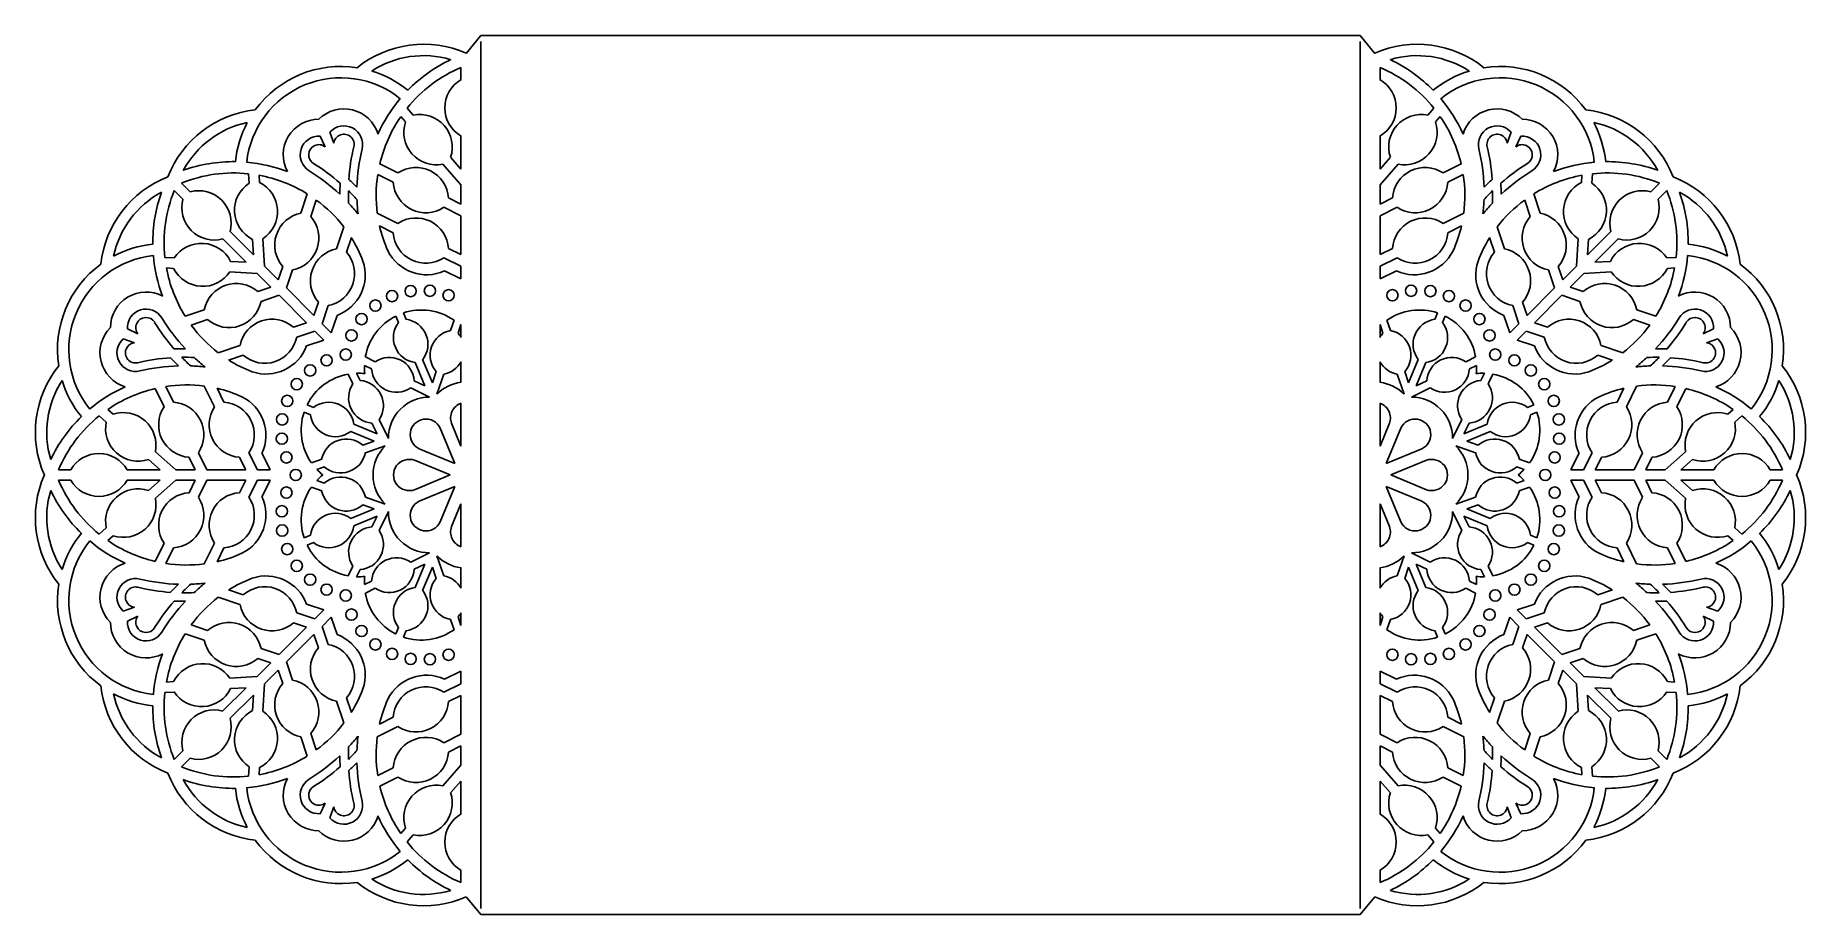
# Model space of a CAD drawing. Extents: x 40 to 332, y 42 to 187.
import ezdxf

# ---------------------------------------------------------------- set-up
doc = ezdxf.new("R2010")
doc.units = 0
doc.layers.get('0').update_dxf_attribs({"linetype": 'CONTINUOUS'})

msp = doc.modelspace()

# ---------------------------------------------------------------- linework, layer by layer
for p, q in [((110.69, 184.24), (113.1, 187.2)), ((258.1, 187.2), (113.1, 187.2)), ((260.5, 184.24), (258.1, 187.2)), ((113.1, 186.2), (113.1, 43.23)), ((258.1, 186.2), (258.1, 43.23)), ((109.83, 179.91), (109.83, 181.92)), ((261.36, 179.91), (261.36, 181.92)), ((100.93, 175.2), (101.95, 174.05)), ((270.26, 175.2), (269.24, 174.05)), ((99.89, 173.8), (100.67, 172.92)), ((271.3, 173.8), (270.52, 172.92)), ((86.59, 170.56), (87.42, 168.81)), ((88.22, 171.24), (88.87, 169.41)), ((109.83, 165.16), (109.83, 170.6)), ((261.36, 165.16), (261.36, 170.6)), ((282.97, 171.24), (282.32, 169.41)), ((284.6, 170.56), (283.77, 168.81)), ((108.13, 167.08), (109.83, 165.16)), ((263.06, 167.08), (261.36, 165.16)), ((74.8, 164.38), (74.89, 162.84)), ((76.53, 164.13), (76.6, 162.95)), ((96.1, 164.25), (98.67, 162.98)), ((96.44, 165.99), (99.43, 164.51)), ((106.85, 165.95), (109.83, 162.58)), ((264.35, 165.95), (261.36, 162.58)), ((274.75, 165.99), (271.76, 164.51)), ((275.09, 164.25), (272.52, 162.98)), ((294.66, 164.13), (294.59, 162.95)), ((296.39, 164.38), (296.3, 162.84)), ((63.97, 160.2), (62.55, 161.63)), ((65.18, 161.41), (63.76, 162.84)), ((84.49, 161.05), (83.42, 157.89)), ((109.83, 159.37), (109.83, 162.58)), ((261.36, 159.37), (261.36, 162.58)), ((286.7, 161.05), (287.77, 157.89)), ((306.01, 161.41), (307.43, 162.84)), ((307.22, 160.2), (308.64, 161.63)), ((85.97, 160.05), (85.05, 157.34)), ((96.02, 157.87), (99.43, 156.19)), ((107.01, 158.85), (109.83, 157.46)), ((107.77, 160.39), (109.83, 159.37)), ((263.42, 160.39), (261.36, 159.37)), ((264.18, 158.85), (261.36, 157.46)), ((275.17, 157.87), (271.76, 156.19)), ((285.22, 160.05), (286.14, 157.34)), ((75.61, 150.99), (71.77, 154.83)), ((90.53, 155.6), (89.31, 152)), ((96.38, 155.78), (98.67, 154.65)), ((109.83, 151.05), (109.83, 157.46)), ((261.36, 151.05), (261.36, 157.46)), ((274.81, 155.78), (272.52, 154.65)), ((280.66, 155.6), (281.88, 152)), ((295.58, 150.99), (299.42, 154.83)), ((74.4, 149.78), (70.56, 153.62)), ((75.45, 153.55), (75.61, 150.99)), ((77.17, 153.65), (77.44, 149.16)), ((91.75, 153.86), (90.94, 151.45)), ((107.77, 152.06), (109.83, 151.05)), ((263.42, 152.06), (261.36, 151.05)), ((279.44, 153.86), (280.26, 151.45)), ((294.02, 153.65), (293.75, 149.16)), ((295.74, 153.55), (295.58, 150.99)), ((296.79, 149.78), (300.64, 153.62)), ((61.01, 150.58), (62.54, 150.49)), ((71.84, 149.93), (74.4, 149.78)), ((79.7, 146.89), (77.44, 149.16)), ((80.44, 149.07), (79.7, 146.89)), ((107.01, 150.53), (109.83, 149.13)), ((109.83, 147.03), (109.83, 149.13)), ((264.18, 150.53), (261.36, 149.13)), ((261.36, 147.03), (261.36, 149.13)), ((290.75, 149.07), (291.49, 146.89)), ((291.49, 146.89), (293.75, 149.16)), ((299.35, 149.93), (296.79, 149.78)), ((310.18, 150.58), (308.65, 150.49)), ((61.26, 148.85), (62.44, 148.78)), ((71.73, 148.22), (76.23, 147.95)), ((78.49, 145.68), (76.23, 147.95)), ((82.06, 148.52), (81.06, 145.54)), ((107.13, 148.37), (109.83, 147.03)), ((264.06, 148.37), (261.36, 147.03)), ((289.13, 148.52), (290.13, 145.54)), ((292.7, 145.68), (294.97, 147.95)), ((299.46, 148.22), (294.97, 147.95)), ((309.93, 148.85), (308.75, 148.78)), ((76.32, 144.95), (78.49, 145.68)), ((76.87, 143.32), (79.84, 144.33)), ((84.38, 139.79), (79.84, 144.33)), ((85.59, 141.01), (81.06, 145.54)), ((86.33, 143.18), (85.59, 141.01)), ((284.86, 143.18), (285.6, 141.01)), ((285.6, 141.01), (290.13, 145.54)), ((286.81, 139.79), (291.35, 144.33)), ((294.32, 143.32), (291.35, 144.33)), ((294.87, 144.95), (292.7, 145.68)), ((64.34, 140.89), (67.5, 141.96)), ((65.34, 139.42), (68.05, 140.34)), ((87.95, 142.63), (86.94, 139.65)), ((89.39, 141.02), (88.43, 138.17)), ((99.55, 139.86), (99.11, 140.92)), ((100.77, 140.37), (100.33, 141.42)), ((108.68, 140.22), (108.1, 138.53)), ((262.51, 140.22), (263.09, 138.53)), ((270.42, 140.37), (270.86, 141.42)), ((271.64, 139.86), (272.08, 140.92)), ((281.8, 141.02), (282.76, 138.17)), ((283.24, 142.63), (284.25, 139.65)), ((305.85, 139.42), (303.14, 140.34)), ((306.85, 140.89), (303.69, 141.96)), ((54.82, 138.79), (56.57, 137.96)), ((82.21, 139.06), (84.38, 139.79)), ((82.76, 137.44), (85.73, 138.44)), ((87.22, 136.96), (85.73, 138.44)), ((88.43, 138.17), (86.94, 139.65)), ((109.83, 139.5), (109.34, 138.1)), ((109.83, 139.5), (109.83, 137.4)), ((261.36, 139.5), (261.36, 137.4)), ((261.36, 139.5), (261.85, 138.1)), ((282.76, 138.17), (284.25, 139.65)), ((283.97, 136.96), (285.46, 138.44)), ((288.44, 137.44), (285.46, 138.44)), ((288.98, 139.06), (286.81, 139.79)), ((316.37, 138.79), (314.62, 137.96)), ((54.15, 137.16), (55.97, 136.51)), ((69.79, 134.86), (73.39, 136.07)), ((71.52, 133.63), (73.94, 134.45)), ((84.37, 135.99), (87.22, 136.96)), ((286.83, 135.99), (283.97, 136.96)), ((299.67, 133.63), (297.25, 134.45)), ((301.4, 134.86), (297.8, 136.07)), ((317.04, 137.16), (315.22, 136.51)), ((92.62, 131.47), (93.19, 130.29)), ((93.92, 132.77), (95.09, 132.19)), ((94.06, 134.16), (95.67, 133.38)), ((103.89, 129.38), (102.29, 133.24)), ((105.11, 129.88), (103.51, 133.75)), ((105.76, 131.75), (105.11, 129.88)), ((109.83, 133.36), (109.83, 130)), ((261.36, 133.36), (261.36, 130)), ((265.43, 131.75), (266.08, 129.88)), ((266.08, 129.88), (267.68, 133.75)), ((267.3, 129.38), (268.9, 133.24)), ((277.13, 134.16), (275.52, 133.38)), ((277.28, 132.77), (276.1, 132.19)), ((278.57, 131.47), (278, 130.29)), ((59.39, 128.95), (60.87, 125.96)), ((61.14, 129.29), (62.41, 126.72)), ((67.51, 129.37), (69.2, 125.96)), ((69.61, 129), (70.73, 126.72)), ((91.22, 131.33), (92.01, 129.72)), ((101.54, 129.05), (104.65, 127.54)), ((102.12, 130.24), (103.89, 129.38)), ((107, 131.32), (105.87, 128.04)), ((264.19, 131.32), (265.32, 128.04)), ((269.65, 129.05), (266.54, 127.54)), ((269.07, 130.24), (267.3, 129.38)), ((279.97, 131.33), (279.18, 129.72)), ((301.59, 129), (300.46, 126.72)), ((303.68, 129.37), (301.99, 125.96)), ((310.05, 129.29), (308.78, 126.72)), ((311.8, 128.95), (310.32, 125.96)), ((85.52, 125.84), (84.47, 126.27)), ((109.83, 126.53), (109.83, 119.43)), ((261.36, 126.53), (261.36, 119.43)), ((285.67, 125.84), (286.72, 126.27)), ((50.18, 124.45), (51.33, 123.43)), ((51.58, 125.5), (52.47, 124.72)), ((85.02, 124.62), (83.96, 125.05)), ((96.01, 121.49), (92.14, 123.09)), ((95.14, 123.27), (96.01, 121.49)), ((96.33, 123.85), (97.85, 120.73)), ((109.83, 119.43), (108.26, 123.22)), ((261.36, 119.43), (262.93, 123.22)), ((274.86, 123.85), (273.34, 120.73)), ((276.05, 123.27), (275.18, 121.49)), ((275.18, 121.49), (279.05, 123.09)), ((286.18, 124.62), (287.23, 125.05)), ((319.61, 125.5), (318.72, 124.72)), ((321.01, 124.45), (319.86, 123.43)), ((95.5, 120.27), (91.64, 121.87)), ((93.64, 119.63), (95.5, 120.27)), ((108.8, 116.58), (106.38, 122.44)), ((262.39, 116.58), (264.81, 122.44)), ((275.69, 120.27), (279.55, 121.87)), ((277.55, 119.63), (275.69, 120.27)), ((58.3, 117.26), (60.22, 115.56)), ((59.44, 118.54), (62.81, 115.56)), ((65, 117.61), (66.01, 115.56)), ((66.53, 118.37), (67.93, 115.56)), ((73.32, 117.61), (74.34, 115.56)), ((74.86, 118.37), (76.25, 115.56)), ((77.02, 118.25), (78.35, 115.56)), ((85.16, 116.7), (86.86, 117.29)), ((94.07, 118.38), (97.34, 119.51)), ((108.02, 114.7), (102.17, 117.12)), ((108.8, 116.58), (102.95, 119.01)), ((262.39, 116.58), (268.24, 119.01)), ((263.17, 114.7), (269.02, 117.12)), ((277.12, 118.38), (273.85, 119.51)), ((286.03, 116.7), (284.33, 117.29)), ((294.17, 118.25), (292.84, 115.56)), ((296.33, 118.37), (294.94, 115.56)), ((297.87, 117.61), (296.85, 115.56)), ((304.66, 118.37), (303.26, 115.56)), ((306.19, 117.61), (305.18, 115.56)), ((311.75, 118.54), (308.38, 115.56)), ((312.89, 117.26), (310.97, 115.56)), ((45.48, 115.56), (43.47, 115.56)), ((45.48, 113.84), (43.47, 113.84)), ((60.22, 115.56), (54.79, 115.56)), ((60.22, 113.84), (54.79, 113.84)), ((58.3, 112.14), (60.22, 113.84)), ((59.44, 110.86), (62.81, 113.84)), ((66.01, 115.56), (62.81, 115.56)), ((66.01, 113.84), (62.81, 113.84)), ((65, 111.78), (66.01, 113.84)), ((66.53, 111.03), (67.93, 113.84)), ((74.34, 115.56), (67.93, 115.56)), ((74.34, 113.84), (67.93, 113.84)), ((73.32, 111.78), (74.34, 113.84)), ((74.86, 111.03), (76.25, 113.84)), ((78.35, 115.56), (76.25, 115.56)), ((78.35, 113.84), (76.25, 113.84)), ((77.02, 111.14), (78.35, 113.84)), ((86.05, 115.61), (87.29, 116.04)), ((108.02, 114.7), (102.17, 112.27)), ((263.17, 114.7), (269.02, 112.27)), ((285.14, 115.61), (283.9, 116.04)), ((292.84, 115.56), (294.94, 115.56)), ((292.84, 113.84), (294.94, 113.84)), ((294.17, 111.14), (292.84, 113.84)), ((296.33, 111.03), (294.94, 113.84)), ((296.85, 115.56), (303.26, 115.56)), ((296.85, 113.84), (303.26, 113.84)), ((297.87, 111.78), (296.85, 113.84)), ((304.66, 111.03), (303.26, 113.84)), ((305.18, 115.56), (308.38, 115.56)), ((305.18, 113.84), (308.38, 113.84)), ((306.19, 111.78), (305.18, 113.84)), ((311.75, 110.86), (308.38, 113.84)), ((310.97, 115.56), (316.4, 115.56)), ((310.97, 113.84), (316.4, 113.84)), ((312.89, 112.14), (310.97, 113.84)), ((325.71, 115.56), (327.73, 115.56)), ((325.71, 113.84), (327.73, 113.84)), ((85.16, 112.69), (86.86, 112.11)), ((86.05, 113.78), (87.29, 113.36)), ((94.07, 111.02), (97.34, 109.89)), ((108.8, 112.81), (102.95, 110.39)), ((108.8, 112.81), (106.38, 106.96)), ((262.39, 112.81), (268.24, 110.39)), ((262.39, 112.81), (264.81, 106.96)), ((277.12, 111.02), (273.85, 109.89)), ((285.14, 113.78), (283.9, 113.36)), ((286.03, 112.69), (284.33, 112.11)), ((95.5, 109.12), (91.64, 107.52)), ((93.64, 109.77), (95.5, 109.12)), ((96.33, 105.55), (97.85, 108.67)), ((109.83, 109.96), (108.26, 106.18)), ((109.83, 109.96), (109.83, 102.87)), ((261.36, 109.96), (261.36, 102.87)), ((261.36, 109.96), (262.93, 106.18)), ((274.86, 105.55), (273.34, 108.67)), ((277.55, 109.77), (275.69, 109.12)), ((275.69, 109.12), (279.55, 107.52)), ((50.18, 104.94), (51.33, 105.96)), ((96.01, 107.9), (92.14, 106.3)), ((95.14, 106.13), (96.01, 107.9)), ((275.18, 107.9), (279.05, 106.3)), ((276.05, 106.13), (275.18, 107.9)), ((321.01, 104.94), (319.86, 105.96)), ((51.58, 103.9), (52.47, 104.68)), ((59.39, 100.45), (60.87, 103.44)), ((61.14, 100.11), (62.41, 102.68)), ((67.51, 100.03), (69.2, 103.44)), ((69.61, 100.4), (70.73, 102.68)), ((85.02, 104.78), (83.96, 104.34)), ((85.52, 103.56), (84.47, 103.12)), ((285.67, 103.56), (286.72, 103.12)), ((286.18, 104.78), (287.23, 104.34)), ((301.59, 100.4), (300.46, 102.68)), ((303.68, 100.03), (301.99, 103.44)), ((310.05, 100.11), (308.78, 102.68)), ((311.8, 100.45), (310.32, 103.44)), ((319.61, 103.9), (318.72, 104.68)), ((91.22, 98.07), (92.01, 99.68)), ((101.54, 100.34), (104.65, 101.86)), ((102.12, 99.16), (103.89, 100.02)), ((103.89, 100.02), (102.29, 96.16)), ((105.11, 99.52), (103.51, 95.65)), ((105.76, 97.65), (105.11, 99.52)), ((107, 98.08), (105.87, 101.35)), ((109.83, 99.4), (109.83, 96.04)), ((261.36, 99.4), (261.36, 96.04)), ((264.19, 98.08), (265.32, 101.35)), ((265.43, 97.65), (266.08, 99.52)), ((266.08, 99.52), (267.68, 95.65)), ((269.65, 100.34), (266.54, 101.86)), ((267.3, 100.02), (268.9, 96.16)), ((269.07, 99.16), (267.3, 100.02)), ((279.97, 98.07), (279.18, 99.68)), ((92.62, 97.93), (93.19, 99.1)), ((93.92, 96.63), (95.09, 97.2)), ((277.28, 96.63), (276.1, 97.2)), ((278.57, 97.93), (278, 99.1)), ((69.79, 94.54), (73.39, 93.32)), ((71.52, 95.76), (73.94, 94.95)), ((84.37, 93.4), (87.22, 92.44)), ((94.06, 95.23), (95.67, 96.02)), ((277.13, 95.23), (275.52, 96.02)), ((286.83, 93.4), (283.97, 92.44)), ((299.67, 95.76), (297.25, 94.95)), ((301.4, 94.54), (297.8, 93.32)), ((54.15, 92.23), (55.97, 92.88)), ((54.82, 90.61), (56.57, 91.43)), ((82.76, 91.96), (85.73, 90.95)), ((87.22, 92.44), (85.73, 90.95)), ((88.43, 91.23), (86.94, 89.74)), ((89.39, 88.38), (88.43, 91.23)), ((108.68, 89.18), (108.1, 90.87)), ((109.83, 89.89), (109.34, 91.3)), ((109.83, 91.99), (109.83, 89.89)), ((261.36, 91.99), (261.36, 89.89)), ((261.36, 89.89), (261.85, 91.3)), ((262.51, 89.18), (263.09, 90.87)), ((281.8, 88.38), (282.76, 91.23)), ((282.76, 91.23), (284.25, 89.74)), ((283.97, 92.44), (285.46, 90.95)), ((288.44, 91.96), (285.46, 90.95)), ((316.37, 90.61), (314.62, 91.43)), ((317.04, 92.23), (315.22, 92.88)), ((64.34, 88.51), (67.5, 87.44)), ((65.34, 89.98), (68.05, 89.06)), ((84.38, 89.6), (79.84, 85.07)), ((85.59, 88.39), (81.06, 83.86)), ((82.21, 90.34), (84.38, 89.6)), ((86.33, 86.22), (85.59, 88.39)), ((87.95, 86.77), (86.94, 89.74)), ((99.55, 89.53), (99.11, 88.48)), ((100.77, 89.03), (100.33, 87.97)), ((270.42, 89.03), (270.86, 87.97)), ((271.64, 89.53), (272.08, 88.48)), ((283.24, 86.77), (284.25, 89.74)), ((284.86, 86.22), (285.6, 88.39)), ((285.6, 88.39), (290.13, 83.86)), ((288.98, 90.34), (286.81, 89.6)), ((286.81, 89.6), (291.35, 85.07)), ((305.85, 89.98), (303.14, 89.06)), ((306.85, 88.51), (303.69, 87.44)), ((76.87, 86.07), (79.84, 85.07)), ((294.32, 86.07), (291.35, 85.07)), ((78.49, 83.72), (76.23, 81.45)), ((76.32, 84.45), (78.49, 83.72)), ((79.7, 82.5), (77.44, 80.24)), ((80.44, 80.33), (79.7, 82.5)), ((82.06, 80.88), (81.06, 83.86)), ((107.13, 81.03), (109.83, 82.36)), ((109.83, 82.36), (109.83, 80.26)), ((261.36, 82.36), (261.36, 80.26)), ((264.06, 81.03), (261.36, 82.36)), ((289.13, 80.88), (290.13, 83.86)), ((290.75, 80.33), (291.49, 82.5)), ((291.49, 82.5), (293.75, 80.24)), ((294.87, 84.45), (292.7, 83.72)), ((292.7, 83.72), (294.97, 81.45)), ((61.01, 78.81), (62.54, 78.9)), ((61.26, 80.54), (62.44, 80.62)), ((74.4, 79.62), (70.56, 75.78)), ((71.73, 81.18), (76.23, 81.45)), ((71.84, 79.47), (74.4, 79.62)), ((77.17, 75.74), (77.44, 80.24)), ((107.01, 78.87), (109.83, 80.26)), ((264.18, 78.87), (261.36, 80.26)), ((294.02, 75.74), (293.75, 80.24)), ((299.46, 81.18), (294.97, 81.45)), ((296.79, 79.62), (300.64, 75.78)), ((299.35, 79.47), (296.79, 79.62)), ((310.18, 78.81), (308.65, 78.9)), ((309.93, 80.54), (308.75, 80.62)), ((75.61, 78.41), (71.77, 74.57)), ((75.45, 75.85), (75.61, 78.41)), ((90.53, 73.8), (89.31, 77.4)), ((91.75, 75.54), (90.94, 77.95)), ((107.77, 77.33), (109.83, 78.35)), ((109.83, 78.35), (109.83, 71.94)), ((261.36, 78.35), (261.36, 71.94)), ((263.42, 77.33), (261.36, 78.35)), ((279.44, 75.54), (280.26, 77.95)), ((280.66, 73.8), (281.88, 77.4)), ((295.58, 78.41), (299.42, 74.57)), ((295.74, 75.85), (295.58, 78.41)), ((96.02, 71.52), (99.43, 73.21)), ((96.38, 73.62), (98.67, 74.74)), ((275.17, 71.52), (271.76, 73.21)), ((274.81, 73.62), (272.52, 74.74)), ((84.49, 68.35), (83.42, 71.51)), ((85.97, 69.35), (85.05, 72.06)), ((107.01, 70.55), (109.83, 71.94)), ((264.18, 70.55), (261.36, 71.94)), ((285.22, 69.35), (286.14, 72.06)), ((286.7, 68.35), (287.77, 71.51)), ((63.97, 69.2), (62.55, 67.77)), ((65.18, 67.98), (63.76, 66.56)), ((107.77, 69.01), (109.83, 70.03)), ((109.83, 70.03), (109.83, 66.82)), ((261.36, 70.03), (261.36, 66.82)), ((263.42, 69.01), (261.36, 70.03)), ((306.01, 67.98), (307.43, 66.56)), ((307.22, 69.2), (308.64, 67.77)), ((74.8, 65.02), (74.89, 66.55)), ((76.53, 65.27), (76.6, 66.45)), ((96.1, 65.15), (98.67, 66.42)), ((96.44, 63.4), (99.43, 64.88)), ((106.85, 63.45), (109.83, 66.82)), ((108.13, 62.31), (109.83, 64.23)), ((109.83, 64.23), (109.83, 58.8)), ((264.35, 63.45), (261.36, 66.82)), ((261.36, 64.23), (261.36, 58.8)), ((263.06, 62.31), (261.36, 64.23)), ((274.75, 63.4), (271.76, 64.88)), ((275.09, 65.15), (272.52, 66.42)), ((294.66, 65.27), (294.59, 66.45)), ((296.39, 65.02), (296.3, 66.55)), ((86.59, 58.84), (87.42, 60.58)), ((88.22, 58.16), (88.87, 59.98)), ((282.97, 58.16), (282.32, 59.98)), ((284.6, 58.84), (283.77, 60.58)), ((99.89, 55.6), (100.67, 56.48)), ((271.3, 55.6), (270.52, 56.48)), ((100.93, 54.19), (101.95, 55.34)), ((270.26, 54.19), (269.24, 55.34)), ((109.83, 49.49), (109.83, 47.48)), ((261.36, 49.49), (261.36, 47.48)), ((110.69, 45.15), (113.1, 42.2)), ((260.5, 45.15), (258.1, 42.2)), ((113.1, 42.2), (258.1, 42.2))]:
    msp.add_line(p, q)
for centre in [(101.53, 145.04), (104.7, 145.09), (266.49, 145.09), (269.67, 145.04), (95.71, 142.63), (98.47, 144.2), (107.78, 144.35), (263.41, 144.35), (272.72, 144.2), (275.48, 142.63), (93.43, 140.42), (277.76, 140.42), (91.77, 137.72), (279.42, 137.72), (87.67, 133.61), (90.82, 134.56), (280.37, 134.56), (283.52, 133.61), (84.96, 131.95), (286.23, 131.95), (82.75, 129.68), (288.44, 129.68), (81.18, 126.92), (290.01, 126.92), (80.34, 123.86), (290.85, 123.86), (80.29, 120.69), (290.9, 120.69), (81.04, 117.6), (290.16, 117.6), (82.59, 114.7), (288.6, 114.7), (81.04, 111.79), (290.16, 111.79), (80.29, 108.71), (290.9, 108.71), (80.34, 105.54), (290.85, 105.54), (81.18, 102.48), (290.01, 102.48), (82.75, 99.72), (288.44, 99.72), (84.96, 97.44), (87.67, 95.79), (283.52, 95.79), (286.23, 97.44), (90.82, 94.83), (280.37, 94.83), (91.77, 91.68), (279.42, 91.68), (93.43, 88.97), (95.71, 86.76), (275.48, 86.76), (277.76, 88.97), (98.47, 85.19), (101.53, 84.36), (104.7, 84.31), (107.78, 85.05), (263.41, 85.05), (266.49, 84.31), (269.67, 84.36), (272.72, 85.19)]:
    msp.add_circle(centre, 0.931)
for centre, radius, start, end in [((103.64, 168.25), 17.48, 66.2045, 128.7955), ((267.55, 168.25), 17.48, 51.2045, 113.7955), ((90.02, 164.6), 17.48, 81.2045, 143.7955), ((103.64, 168.25), 15.61, 73.2214, 123.1602), ((90.02, 164.6), 17.48, 50.7978, 73.0971), ((118.81, 160.77), 22.97, 113.0063, 141.0892), ((118.81, 160.77), 24.84, 115.4321, 135.6131), ((252.38, 160.77), 22.97, 38.9108, 66.9937), ((267.55, 168.25), 15.61, 56.8398, 106.7786), ((252.38, 160.77), 24.84, 44.3869, 64.5679), ((281.18, 164.6), 17.48, 106.9029, 129.2022), ((281.18, 164.6), 17.48, 36.2045, 98.7955), ((90.02, 164.6), 15.61, 51.1599, 173.8401), ((112.52, 175.25), 5.37, 119.9865, 240.0135), ((258.67, 175.25), 5.37, 299.9865, 60.0135), ((281.18, 164.6), 15.61, 6.1599, 128.8401), ((118.81, 160.77), 24.84, 139.9165, 155.8663), ((252.38, 160.77), 24.84, 24.1337, 40.0835), ((77.8, 157.55), 17.48, 96.2045, 158.7955), ((77.8, 157.55), 15.61, 101.8398, 151.7786), ((90.02, 164.6), 17.48, 151.9029, 174.2022), ((86.39, 167.5), 5.87, 90.0056, 207.9992), ((90.54, 169.21), 5.87, 17.0008, 134.9944), ((90.54, 169.21), 3.07, 346.4522, 138.829), ((118.81, 160.77), 22.97, 145.4563, 166.872), ((105.77, 171.21), 5.37, 161.5297, 281.5566), ((103.03, 168.79), 5.37, 341.5297, 101.5566), ((268.16, 168.79), 5.37, 78.4434, 198.4703), ((265.42, 171.21), 5.37, 258.4434, 18.4703), ((252.38, 160.77), 22.97, 13.128, 34.5437), ((280.66, 169.21), 5.87, 45.0056, 162.9992), ((280.66, 169.21), 3.07, 41.171, 193.5478), ((284.8, 167.5), 5.87, 332.0008, 89.9944), ((293.39, 157.55), 17.48, 21.2045, 83.7955), ((293.39, 157.55), 15.61, 28.2214, 78.1602), ((281.18, 164.6), 17.48, 5.7978, 28.0971), ((86.39, 167.5), 3.07, 86.171, 238.5478), ((90.54, 169.21), 1.68, 346.4522, 173.1096), ((280.66, 169.21), 1.68, 6.8904, 193.5478), ((284.8, 167.5), 3.07, 301.4522, 93.829), ((72.36, 141.54), 24.84, 89.3869, 109.5679), ((86.39, 167.5), 1.68, 51.8904, 238.5478), ((123.73, 161.21), 32.47, 166.4522, 176.0693), ((123.73, 161.21), 31.07, 166.4522, 178.2556), ((247.46, 161.21), 31.07, 1.7444, 13.5478), ((247.46, 161.21), 32.47, 3.9307, 13.5478), ((284.8, 167.5), 1.68, 301.4522, 128.1096), ((298.83, 141.54), 24.84, 70.4321, 90.6131), ((67.83, 147.58), 17.48, 111.2045, 173.7955), ((72.36, 141.54), 22.97, 83.9108, 111.9937), ((72.36, 141.54), 24.84, 69.1337, 85.0835), ((72.36, 141.54), 22.97, 58.128, 79.5437), ((68.57, 138.37), 31.07, 46.7444, 58.5478), ((68.57, 138.37), 32.47, 48.9307, 58.5478), ((118.81, 160.77), 22.97, 171.307, 187.2547), ((102.41, 160.04), 5.37, 3.6851, 123.712), ((268.78, 160.04), 5.37, 56.288, 176.3149), ((252.38, 160.77), 22.97, 352.7453, 8.693), ((302.62, 138.37), 32.47, 121.4522, 131.0693), ((302.62, 138.37), 31.07, 121.4522, 133.2556), ((298.83, 141.54), 22.97, 100.4563, 121.872), ((298.83, 141.54), 24.84, 94.9165, 110.8663), ((298.83, 141.54), 22.97, 68.0063, 96.0892), ((303.36, 147.58), 17.48, 6.2045, 68.7955), ((67.83, 147.58), 15.61, 118.2214, 168.1602), ((83.85, 153.02), 24.84, 160.4321, 180.6131), ((83.85, 153.02), 22.97, 158.0063, 186.0892), ((66.58, 156.22), 5.37, 344.9865, 105.0135), ((77.86, 158.36), 5.37, 123.4434, 243.4703), ((74.2, 158.14), 5.37, 303.4434, 63.4703), ((123.73, 161.21), 33.87, 177.2379, 180.3666), ((68.57, 138.37), 32.47, 42.0662, 45.6662), ((123.73, 161.21), 32.47, 179.3338, 182.9338), ((68.57, 138.37), 33.87, 44.6334, 47.7621), ((104.03, 163.32), 5.37, 183.6851, 303.712), ((267.16, 163.32), 5.37, 236.288, 356.3149), ((302.62, 138.37), 32.47, 134.3338, 137.9338), ((302.62, 138.37), 33.87, 132.2379, 135.3666), ((247.46, 161.21), 32.47, 357.0662, 0.6662), ((247.46, 161.21), 33.87, 359.6334, 2.7621), ((296.99, 158.14), 5.37, 116.5297, 236.5566), ((293.33, 158.36), 5.37, 296.5297, 56.5566), ((304.61, 156.22), 5.37, 74.9865, 195.0135), ((287.34, 153.02), 22.97, 353.9108, 21.9937), ((287.34, 153.02), 24.84, 359.3869, 19.5679), ((303.36, 147.58), 15.61, 11.8398, 61.7786), ((69.16, 158.81), 5.37, 164.9865, 285.0135), ((84.48, 152.61), 5.37, 101.288, 221.3149), ((72.36, 141.54), 22.97, 37.7453, 53.693), ((68.57, 138.37), 31.07, 38.6192, 42.9841), ((123.73, 161.21), 31.07, 182.0159, 186.3808), ((247.46, 161.21), 31.07, 353.6192, 357.9841), ((302.62, 138.37), 31.07, 137.0159, 141.3808), ((298.83, 141.54), 22.97, 126.307, 142.2547), ((286.71, 152.61), 5.37, 318.6851, 78.712), ((302.03, 158.81), 5.37, 254.9865, 15.0135), ((81.01, 153.79), 5.37, 281.288, 41.3149), ((118.74, 161.07), 22.97, 193.3077, 204.124), ((102.41, 151.72), 5.37, 3.6851, 123.712), ((268.78, 151.72), 5.37, 56.288, 176.3149), ((252.45, 161.07), 22.97, 335.876, 346.6923), ((290.18, 153.79), 5.37, 138.6851, 258.712), ((60.78, 135.37), 17.48, 95.7978, 118.0971), ((67.03, 147.53), 5.37, 26.5297, 146.5566), ((90.36, 146.73), 5.37, 101.288, 221.3149), ((72.2, 141.79), 22.97, 20.876, 31.6923), ((104.03, 155), 5.37, 183.6851, 303.712), ((267.16, 155), 5.37, 236.288, 356.3149), ((298.99, 141.79), 22.97, 148.3077, 159.124), ((280.83, 146.73), 5.37, 318.6851, 78.712), ((304.16, 147.53), 5.37, 33.4434, 153.4703), ((310.41, 135.37), 17.48, 61.9029, 84.2022), ((60.78, 135.37), 17.48, 126.2045, 188.7955), ((60.78, 135.37), 15.61, 96.1599, 218.8401), ((83.85, 153.02), 24.84, 184.9165, 200.8663), ((86.9, 147.9), 5.37, 281.288, 41.3149), ((86.91, 147.71), 7.13, 290.3809, 18.5853), ((104.16, 154.85), 7.13, 206.4147, 294.6191), ((267.03, 154.85), 7.13, 245.3809, 333.5853), ((284.28, 147.71), 7.13, 161.4147, 249.6191), ((284.29, 147.9), 5.37, 138.6851, 258.712), ((287.34, 153.02), 24.84, 339.1337, 355.0835), ((310.41, 135.37), 15.61, 321.1599, 83.8401), ((310.41, 135.37), 17.48, 351.2045, 53.7955), ((83.85, 153.02), 22.97, 190.4563, 211.872), ((67.25, 151.18), 5.37, 206.5297, 326.5566), ((72.77, 140.91), 5.37, 48.6851, 168.712), ((298.42, 140.91), 5.37, 11.288, 131.3149), ((303.94, 151.18), 5.37, 213.4434, 333.4703), ((287.34, 153.02), 22.97, 328.128, 349.5437), ((57.89, 139), 5.87, 62.0008, 179.9944), ((71.6, 144.37), 5.37, 228.6851, 348.712), ((299.59, 144.37), 5.37, 191.288, 311.3149), ((313.3, 139), 5.87, 0.0056, 117.9992), ((57.89, 139), 3.07, 31.4522, 183.829), ((57.89, 139), 1.68, 31.4522, 218.1096), ((87.02, 156.81), 31.07, 211.4522, 223.2556), ((78.66, 135.02), 5.37, 48.6851, 168.712), ((103.31, 132.51), 9.4, 116.5271, 169.8761), ((103.31, 132.51), 9.4, 55.1239, 108.4729), ((100.23, 136.27), 4.14, 322.4865, 82.5135), ((267.88, 132.51), 9.4, 71.5271, 124.8761), ((270.96, 136.27), 4.14, 97.4865, 217.5135), ((267.88, 132.51), 9.4, 10.1239, 63.4729), ((292.53, 135.02), 5.37, 11.288, 131.3149), ((284.17, 156.81), 31.07, 316.7444, 328.5478), ((313.3, 139), 3.07, 356.171, 148.5478), ((313.3, 139), 1.68, 321.8904, 148.5478), ((56.17, 134.85), 5.87, 135.0056, 252.9992), ((87.02, 156.81), 32.47, 211.4522, 221.0693), ((83.85, 153.02), 22.97, 216.307, 232.2547), ((77.48, 138.49), 5.37, 228.6851, 348.712), ((102.83, 137.34), 4.14, 142.4865, 262.5135), ((108.88, 134.46), 4.14, 100.9434, 220.9703), ((106.22, 135.38), 4.14, 29.2544, 40.9703), ((264.97, 135.38), 4.14, 139.0297, 150.7456), ((262.31, 134.46), 4.14, 319.0297, 79.0566), ((268.36, 137.34), 4.14, 277.4865, 37.5135), ((293.71, 138.49), 5.37, 191.288, 311.3149), ((287.34, 153.02), 22.97, 307.7453, 323.693), ((284.17, 156.81), 32.47, 318.9307, 328.5478), ((315.02, 134.85), 5.87, 287.0008, 44.9944), ((56.17, 134.85), 3.07, 131.171, 283.5478), ((56.17, 134.85), 1.68, 96.8904, 283.5478), ((64.17, 101.65), 33.87, 89.6334, 92.7621), ((77.68, 138.48), 7.13, 251.4147, 339.6191), ((293.51, 138.48), 7.13, 200.3809, 288.5853), ((307.02, 101.65), 33.87, 87.2379, 90.3666), ((315.02, 134.85), 3.07, 256.4522, 48.829), ((315.02, 134.85), 1.68, 256.4522, 83.1096), ((57.13, 121.75), 17.48, 141.2045, 203.7955), ((64.17, 101.65), 32.47, 93.9307, 103.5478), ((64.17, 101.65), 31.07, 91.7444, 103.5478), ((87.02, 156.81), 33.87, 222.2379, 225.3666), ((64.17, 101.65), 32.47, 87.0662, 90.6662), ((87.02, 156.81), 32.47, 224.3338, 227.9338), ((64.17, 101.65), 31.07, 83.6192, 87.9841), ((87.02, 156.81), 31.07, 227.0159, 231.3808), ((83.59, 153.18), 22.97, 238.3077, 249.124), ((92.87, 122.08), 9.4, 83.2579, 91.5452), ((103.31, 132.51), 9.4, 178.4548, 186.7421), ((99.22, 132.48), 4.14, 184.0297, 304.0566), ((97.99, 129.95), 4.14, 4.0297, 124.0566), ((106.22, 135.38), 4.14, 280.9434, 330.7456), ((264.97, 135.38), 4.14, 209.2544, 259.0566), ((273.2, 129.95), 4.14, 55.9434, 175.9703), ((271.97, 132.48), 4.14, 235.9434, 355.9703), ((267.88, 132.51), 9.4, 353.2579, 1.5452), ((278.32, 122.08), 9.4, 88.4548, 96.7421), ((287.6, 153.18), 22.97, 290.876, 301.6923), ((284.17, 156.81), 31.07, 308.6192, 312.9841), ((307.02, 101.65), 31.07, 92.0159, 96.3808), ((307.02, 101.65), 32.47, 89.3338, 92.9338), ((284.17, 156.81), 32.47, 312.0662, 315.6662), ((284.17, 156.81), 33.87, 314.6334, 317.7621), ((307.02, 101.65), 31.07, 76.4522, 88.2556), ((307.02, 101.65), 32.47, 76.4522, 86.0693), ((314.06, 121.75), 17.48, 336.2045, 38.7955), ((57.13, 121.75), 15.61, 146.8398, 196.7786), ((60.78, 135.37), 17.48, 196.9029, 219.2022), ((64.61, 106.58), 24.84, 114.1337, 130.0835), ((64.61, 106.58), 22.97, 103.128, 124.5437), ((64.61, 106.58), 22.97, 82.7453, 98.693), ((64.32, 106.64), 22.97, 65.876, 76.6923), ((92.87, 122.08), 9.4, 100.1239, 153.4729), ((95.44, 127.4), 4.14, 145.9434, 265.9703), ((92.9, 126.16), 4.14, 325.9434, 85.9703), ((110.69, 123.28), 6.77, 97.2747, 135.3253), ((260.5, 123.28), 6.77, 44.6747, 82.7253), ((278.29, 126.16), 4.14, 94.0297, 214.0566), ((275.76, 127.4), 4.14, 274.0297, 34.0566), ((278.32, 122.08), 9.4, 26.5271, 79.8761), ((306.87, 106.64), 22.97, 103.3077, 114.124), ((306.58, 106.58), 22.97, 81.307, 97.2547), ((306.58, 106.58), 22.97, 55.4563, 76.872), ((306.58, 106.58), 24.84, 49.9165, 65.8663), ((310.41, 135.37), 17.48, 320.7978, 343.0971), ((314.06, 121.75), 15.61, 343.2214, 33.1602), ((65.34, 122.98), 5.37, 146.288, 266.3149), ((62.06, 121.35), 5.37, 326.288, 86.3149), ((73.67, 122.98), 5.37, 146.288, 266.3149), ((70.39, 121.35), 5.37, 326.288, 86.3149), ((70.53, 121.22), 7.13, 335.3809, 63.5853), ((88.04, 122.55), 4.14, 7.4865, 127.5135), ((104.62, 120.77), 6.77, 89.6747, 180.3253), ((110.69, 124.1), 2.58, 109.4114, 199.892), ((260.5, 124.1), 2.58, 340.108, 70.5886), ((266.57, 120.77), 6.77, 359.6747, 90.3253), ((283.15, 122.55), 4.14, 52.4865, 172.5135), ((300.66, 121.22), 7.13, 116.4147, 204.6191), ((300.8, 121.35), 5.37, 93.6851, 213.712), ((297.52, 122.98), 5.37, 273.6851, 33.712), ((309.13, 121.35), 5.37, 93.6851, 213.712), ((305.85, 122.98), 5.37, 273.6851, 33.712), ((64.61, 106.58), 24.84, 134.3869, 154.5679), ((64.61, 106.58), 22.97, 128.9108, 156.9937), ((56.6, 122.36), 5.37, 168.4434, 288.4703), ((54.17, 119.62), 5.37, 348.4434, 108.4703), ((92.87, 122.08), 9.4, 161.5271, 214.8761), ((89.12, 125.16), 4.14, 187.4865, 307.5135), ((104.04, 121.34), 2.58, 25.108, 244.892), ((267.15, 121.34), 2.58, 295.108, 154.892), ((282.07, 125.16), 4.14, 232.4865, 352.5135), ((278.32, 122.08), 9.4, 325.1239, 18.4729), ((317.02, 119.62), 5.37, 71.5297, 191.5566), ((314.59, 122.36), 5.37, 251.5297, 11.5566), ((306.58, 106.58), 22.97, 23.0063, 51.0892), ((306.58, 106.58), 24.84, 25.4321, 45.6131), ((90.92, 116.5), 4.14, 49.0297, 169.0566), ((280.27, 116.5), 4.14, 10.9434, 130.9703), ((50.13, 112.87), 5.37, 29.9865, 150.0135), ((90, 119.17), 4.14, 229.0297, 349.0566), ((102.1, 114.7), 6.77, 134.6747, 225.3253), ((101.29, 114.7), 2.58, 70.108, 289.892), ((269.9, 114.7), 2.58, 250.108, 109.892), ((269.09, 114.7), 6.77, 314.6747, 45.3253), ((281.19, 119.17), 4.14, 190.9434, 310.9703), ((321.06, 112.87), 5.37, 29.9865, 150.0135), ((57.13, 107.65), 17.48, 156.2045, 218.7955), ((64.61, 122.82), 22.97, 203.0063, 231.0892), ((50.13, 116.53), 5.37, 209.9865, 330.0135), ((92.87, 122.08), 9.4, 223.4548, 231.7421), ((92.87, 107.32), 9.4, 128.2579, 136.5452), ((90, 110.23), 4.14, 10.9434, 130.9703), ((281.19, 110.23), 4.14, 49.0297, 169.0566), ((278.32, 122.08), 9.4, 308.2579, 316.5452), ((278.32, 107.32), 9.4, 43.4548, 51.7421), ((321.06, 116.53), 5.37, 209.9865, 330.0135), ((306.58, 122.82), 22.97, 308.9108, 336.9937), ((314.06, 107.65), 17.48, 321.2045, 23.7955), ((57.13, 107.65), 15.61, 163.2214, 213.1602), ((64.61, 122.82), 24.84, 205.4321, 225.6131), ((56.6, 107.04), 5.37, 71.5297, 191.5566), ((65.34, 106.42), 5.37, 93.6851, 213.712), ((62.06, 108.04), 5.37, 273.6851, 33.712), ((73.67, 106.42), 5.37, 93.6851, 213.712), ((70.39, 108.04), 5.37, 273.6851, 33.712), ((70.53, 108.17), 7.13, 296.4147, 24.6191), ((92.87, 107.32), 9.4, 145.1239, 198.4729), ((90.92, 112.89), 4.14, 190.9434, 310.9703), ((280.27, 112.89), 4.14, 229.0297, 349.0566), ((278.32, 107.32), 9.4, 341.5271, 34.8761), ((300.66, 108.17), 7.13, 155.3809, 243.5853), ((300.8, 108.04), 5.37, 146.288, 266.3149), ((297.52, 106.42), 5.37, 326.288, 86.3149), ((309.13, 108.04), 5.37, 146.288, 266.3149), ((305.85, 106.42), 5.37, 326.288, 86.3149), ((314.59, 107.04), 5.37, 348.4434, 108.4703), ((306.58, 122.82), 24.84, 314.3869, 334.5679), ((314.06, 107.65), 15.61, 326.8398, 16.7786), ((54.17, 109.78), 5.37, 251.5297, 11.5566), ((89.12, 104.24), 4.14, 52.4865, 172.5135), ((104.62, 108.63), 6.77, 179.6747, 270.3253), ((104.04, 108.05), 2.58, 115.108, 334.892), ((267.15, 108.05), 2.58, 205.108, 64.892), ((266.57, 108.63), 6.77, 269.6747, 0.3253), ((282.07, 104.24), 4.14, 7.4865, 127.5135), ((317.02, 109.78), 5.37, 168.4434, 288.4703), ((88.04, 106.84), 4.14, 232.4865, 352.5135), ((95.44, 102), 4.14, 94.0297, 214.0566), ((92.9, 103.23), 4.14, 274.0297, 34.0566), ((110.69, 105.3), 2.58, 160.108, 250.5886), ((260.5, 105.3), 2.58, 289.4114, 19.892), ((278.29, 103.23), 4.14, 145.9434, 265.9703), ((275.76, 102), 4.14, 325.9434, 85.9703), ((283.15, 106.84), 4.14, 187.4865, 307.5135), ((60.78, 94.03), 17.48, 140.7978, 163.0971), ((60.78, 94.03), 15.61, 141.1599, 263.8401), ((64.61, 122.82), 24.84, 229.9165, 245.8663), ((64.61, 122.82), 22.97, 235.4563, 256.872), ((92.87, 107.32), 9.4, 206.5271, 259.8761), ((278.32, 107.32), 9.4, 280.1239, 333.4729), ((306.58, 122.82), 22.97, 283.128, 304.5437), ((310.41, 94.03), 15.61, 276.1599, 38.8401), ((306.58, 122.82), 24.84, 294.1337, 310.0835), ((310.41, 94.03), 17.48, 16.9029, 39.2022), ((56.17, 94.55), 5.87, 107.0008, 224.9944), ((64.61, 122.82), 22.97, 261.307, 277.2547), ((64.32, 122.75), 22.97, 283.3077, 294.124), ((99.22, 96.91), 4.14, 55.9434, 175.9703), ((110.69, 106.11), 6.77, 224.6747, 262.7253), ((260.5, 106.11), 6.77, 277.2747, 315.3253), ((271.97, 96.91), 4.14, 4.0297, 124.0566), ((306.87, 122.75), 22.97, 245.876, 256.6923), ((306.58, 122.82), 22.97, 262.7453, 278.693), ((315.02, 94.55), 5.87, 315.0056, 72.9992), ((60.78, 94.03), 17.48, 171.2045, 233.7955), ((56.17, 94.55), 3.07, 76.4522, 228.829), ((64.17, 127.74), 31.07, 256.4522, 268.2556), ((87.02, 72.58), 33.87, 134.6334, 137.7621), ((87.02, 72.58), 32.47, 132.0662, 135.6662), ((64.17, 127.74), 31.07, 272.0159, 276.3808), ((87.02, 72.58), 31.07, 128.6192, 132.9841), ((83.59, 76.21), 22.97, 110.876, 121.6923), ((77.68, 90.92), 7.13, 20.3809, 108.5853), ((92.87, 107.32), 9.4, 268.4548, 276.7421), ((103.31, 96.88), 9.4, 173.2579, 181.5452), ((97.99, 99.45), 4.14, 235.9434, 355.9703), ((108.88, 94.93), 4.14, 139.0297, 259.0566), ((106.22, 94.01), 4.14, 29.2544, 79.0566), ((264.97, 94.01), 4.14, 100.9434, 150.7456), ((262.31, 94.93), 4.14, 280.9434, 40.9703), ((273.2, 99.45), 4.14, 184.0297, 304.0566), ((278.32, 107.32), 9.4, 263.2579, 271.5452), ((267.88, 96.88), 9.4, 358.4548, 6.7421), ((293.51, 90.92), 7.13, 71.4147, 159.6191), ((287.6, 76.21), 22.97, 58.3077, 69.124), ((284.17, 72.58), 31.07, 47.0159, 51.3808), ((307.02, 127.74), 31.07, 263.6192, 267.9841), ((284.17, 72.58), 32.47, 44.3338, 47.9338), ((307.02, 127.74), 31.07, 271.7444, 283.5478), ((284.17, 72.58), 33.87, 42.2379, 45.3666), ((315.02, 94.55), 3.07, 311.171, 103.5478), ((310.41, 94.03), 17.48, 306.2045, 8.7955), ((56.17, 94.55), 1.68, 76.4522, 263.1096), ((64.17, 127.74), 32.47, 256.4522, 266.0693), ((87.02, 72.58), 32.47, 138.9307, 148.5478), ((87.02, 72.58), 31.07, 136.7444, 148.5478), ((64.17, 127.74), 33.87, 267.2379, 270.3666), ((64.17, 127.74), 32.47, 269.3338, 272.9338), ((83.85, 76.38), 22.97, 127.7453, 143.693), ((77.48, 90.91), 5.37, 11.288, 131.3149), ((103.31, 96.88), 9.4, 190.1239, 243.4729), ((102.83, 92.05), 4.14, 97.4865, 217.5135), ((100.23, 93.13), 4.14, 277.4865, 37.5135), ((270.96, 93.13), 4.14, 142.4865, 262.5135), ((268.36, 92.05), 4.14, 322.4865, 82.5135), ((267.88, 96.88), 9.4, 296.5271, 349.8761), ((293.71, 90.91), 5.37, 48.6851, 168.712), ((287.34, 76.38), 22.97, 36.307, 52.2547), ((307.02, 127.74), 32.47, 267.0662, 270.6662), ((307.02, 127.74), 33.87, 269.6334, 272.7621), ((284.17, 72.58), 31.07, 31.4522, 43.2556), ((284.17, 72.58), 32.47, 31.4522, 41.0693), ((307.02, 127.74), 32.47, 273.9307, 283.5478), ((315.02, 94.55), 1.68, 276.8904, 103.5478), ((57.89, 90.4), 3.07, 176.171, 328.5478), ((57.89, 90.4), 1.68, 141.8904, 328.5478), ((78.66, 94.37), 5.37, 191.288, 311.3149), ((106.22, 94.01), 4.14, 319.0297, 330.7456), ((264.97, 94.01), 4.14, 209.2544, 220.9703), ((292.53, 94.37), 5.37, 228.6851, 348.712), ((313.3, 90.4), 3.07, 211.4522, 3.829), ((313.3, 90.4), 1.68, 211.4522, 38.1096), ((57.89, 90.4), 5.87, 180.0056, 297.9992), ((83.85, 76.38), 22.97, 148.128, 169.5437), ((71.6, 85.02), 5.37, 11.288, 131.3149), ((86.91, 81.69), 7.13, 341.4147, 69.6191), ((103.31, 96.88), 9.4, 251.5271, 304.8761), ((267.88, 96.88), 9.4, 235.1239, 288.4729), ((284.28, 81.69), 7.13, 110.3809, 198.5853), ((299.59, 85.02), 5.37, 48.6851, 168.712), ((287.34, 76.38), 22.97, 10.4563, 31.872), ((313.3, 90.4), 5.87, 242.0008, 359.9944), ((83.85, 76.38), 24.84, 159.1337, 175.0835), ((72.77, 88.49), 5.37, 191.288, 311.3149), ((90.36, 82.67), 5.37, 138.6851, 258.712), ((86.9, 81.5), 5.37, 318.6851, 78.712), ((284.29, 81.5), 5.37, 101.288, 221.3149), ((280.83, 82.67), 5.37, 281.288, 41.3149), ((298.42, 88.49), 5.37, 228.6851, 348.712), ((287.34, 76.38), 24.84, 4.9165, 20.8663), ((67.25, 78.22), 5.37, 33.4434, 153.4703), ((303.94, 78.22), 5.37, 26.5297, 146.5566), ((67.83, 81.81), 17.48, 186.2045, 248.7955), ((83.85, 76.38), 22.97, 173.9108, 201.9937), ((67.03, 81.87), 5.37, 213.4434, 333.4703), ((84.48, 76.78), 5.37, 138.6851, 258.712), ((81.01, 75.61), 5.37, 318.6851, 78.712), ((72.2, 87.61), 22.97, 328.3077, 339.124), ((104.16, 74.55), 7.13, 65.3809, 153.5853), ((104.03, 74.4), 5.37, 56.288, 176.3149), ((267.03, 74.55), 7.13, 26.4147, 114.6191), ((267.16, 74.4), 5.37, 3.6851, 123.712), ((298.99, 87.61), 22.97, 200.876, 211.6923), ((290.18, 75.61), 5.37, 101.288, 221.3149), ((286.71, 76.78), 5.37, 281.288, 41.3149), ((304.16, 81.87), 5.37, 206.5297, 326.5566), ((287.34, 76.38), 22.97, 338.0063, 6.0892), ((303.36, 81.81), 17.48, 291.2045, 353.7955), ((67.83, 81.81), 15.61, 191.8398, 241.7786), ((60.78, 94.03), 17.48, 241.9029, 264.2022), ((83.85, 76.38), 24.84, 179.3869, 199.5679), ((69.16, 70.59), 5.37, 74.9865, 195.0135), ((118.74, 68.33), 22.97, 155.876, 166.6923), ((102.41, 77.68), 5.37, 236.288, 356.3149), ((268.78, 77.68), 5.37, 183.6851, 303.712), ((252.45, 68.33), 22.97, 13.3077, 24.124), ((302.03, 70.59), 5.37, 344.9865, 105.0135), ((303.36, 81.81), 15.61, 298.2214, 348.1602), ((287.34, 76.38), 24.84, 340.4321, 0.6131), ((310.41, 94.03), 17.48, 275.7978, 298.0971), ((66.58, 73.17), 5.37, 254.9865, 15.0135), ((77.86, 71.04), 5.37, 116.5297, 236.5566), ((74.2, 71.26), 5.37, 296.5297, 56.5566), ((72.36, 87.86), 22.97, 306.307, 322.2547), ((298.83, 87.86), 22.97, 217.7453, 233.693), ((296.99, 71.26), 5.37, 123.4434, 243.4703), ((293.33, 71.04), 5.37, 303.4434, 63.4703), ((304.61, 73.17), 5.37, 164.9865, 285.0135), ((68.57, 91.03), 31.07, 317.0159, 321.3808), ((123.73, 68.18), 31.07, 173.6192, 177.9841), ((118.81, 68.62), 22.97, 172.7453, 188.693), ((104.03, 66.07), 5.37, 56.288, 176.3149), ((267.16, 66.07), 5.37, 3.6851, 123.712), ((252.38, 68.62), 22.97, 351.307, 7.2547), ((247.46, 68.18), 31.07, 2.0159, 6.3808), ((302.62, 91.03), 31.07, 218.6192, 222.9841), ((72.36, 87.86), 22.97, 280.4563, 301.872), ((68.57, 91.03), 31.07, 301.4522, 313.2556), ((123.73, 68.18), 33.87, 179.6334, 182.7621), ((123.73, 68.18), 32.47, 177.0662, 180.6662), ((68.57, 91.03), 32.47, 314.3338, 317.9338), ((68.57, 91.03), 33.87, 312.2379, 315.3666), ((123.73, 68.18), 31.07, 181.7444, 193.5478), ((102.41, 69.35), 5.37, 236.288, 356.3149), ((268.78, 69.35), 5.37, 183.6851, 303.712), ((247.46, 68.18), 31.07, 346.4522, 358.2556), ((302.62, 91.03), 32.47, 222.0662, 225.6662), ((302.62, 91.03), 33.87, 224.6334, 227.7621), ((247.46, 68.18), 32.47, 359.3338, 2.9338), ((247.46, 68.18), 33.87, 357.2379, 0.3666), ((302.62, 91.03), 31.07, 226.7444, 238.5478), ((298.83, 87.86), 22.97, 238.128, 259.5437), ((77.8, 71.84), 17.48, 201.2045, 263.7955), ((72.36, 87.86), 22.97, 248.0063, 276.0892), ((72.36, 87.86), 24.84, 250.4321, 270.6131), ((77.8, 71.84), 15.61, 208.2214, 258.1602), ((72.36, 87.86), 24.84, 274.9165, 290.8663), ((86.39, 61.9), 5.87, 152.0008, 269.9944), ((86.39, 61.9), 3.07, 121.4522, 273.829), ((68.57, 91.03), 32.47, 301.4522, 311.0693), ((123.73, 68.18), 32.47, 183.9307, 193.5478), ((247.46, 68.18), 32.47, 346.4522, 356.0693), ((302.62, 91.03), 32.47, 228.9307, 238.5478), ((284.8, 61.9), 3.07, 266.171, 58.5478), ((284.8, 61.9), 5.87, 270.0056, 27.9992), ((298.83, 87.86), 24.84, 249.1337, 265.0835), ((293.39, 71.84), 17.48, 276.2045, 338.7955), ((298.83, 87.86), 22.97, 263.9108, 291.9937), ((293.39, 71.84), 15.61, 281.8398, 331.7786), ((298.83, 87.86), 24.84, 269.3869, 289.5679), ((90.02, 64.79), 17.48, 185.7978, 208.0971), ((90.02, 64.79), 15.61, 186.1599, 308.8401), ((86.39, 61.9), 1.68, 121.4522, 308.1096), ((118.81, 68.62), 22.97, 193.128, 214.5437), ((105.77, 58.18), 5.37, 78.4434, 198.4703), ((103.03, 60.61), 5.37, 258.4434, 18.4703), ((268.16, 60.61), 5.37, 161.5297, 281.5566), ((265.42, 58.18), 5.37, 341.5297, 101.5566), ((252.38, 68.62), 22.97, 325.4563, 346.872), ((281.18, 64.79), 15.61, 231.1599, 353.8401), ((284.8, 61.9), 1.68, 231.8904, 58.5478), ((281.18, 64.79), 17.48, 331.9029, 354.2022), ((90.54, 60.18), 5.87, 225.0056, 342.9992), ((90.54, 60.18), 3.07, 221.171, 13.5478), ((90.54, 60.18), 1.68, 186.8904, 13.5478), ((118.81, 68.62), 24.84, 204.1337, 220.0835), ((112.52, 54.15), 5.37, 119.9865, 240.0135), ((258.67, 54.15), 5.37, 299.9865, 60.0135), ((252.38, 68.62), 24.84, 319.9165, 335.8663), ((280.66, 60.18), 5.87, 197.0008, 314.9944), ((280.66, 60.18), 3.07, 166.4522, 318.829), ((280.66, 60.18), 1.68, 166.4522, 353.1096), ((90.02, 64.79), 17.48, 216.2045, 278.7955), ((118.81, 68.62), 22.97, 218.9108, 246.9937), ((252.38, 68.62), 22.97, 293.0063, 321.0892), ((281.18, 64.79), 17.48, 261.2045, 323.7955), ((90.02, 64.79), 17.48, 286.9029, 309.2022), ((118.81, 68.62), 24.84, 224.3869, 244.5679), ((252.38, 68.62), 24.84, 295.4321, 315.6131), ((281.18, 64.79), 17.48, 230.7978, 253.0971), ((103.64, 61.14), 17.48, 231.2045, 293.7955), ((103.64, 61.14), 15.61, 236.8398, 286.7786), ((267.55, 61.14), 17.48, 246.2045, 308.7955), ((267.55, 61.14), 15.61, 253.2214, 303.1602)]:
    msp.add_arc(centre, radius, start, end)

doc.saveas('drawing.dxf')
